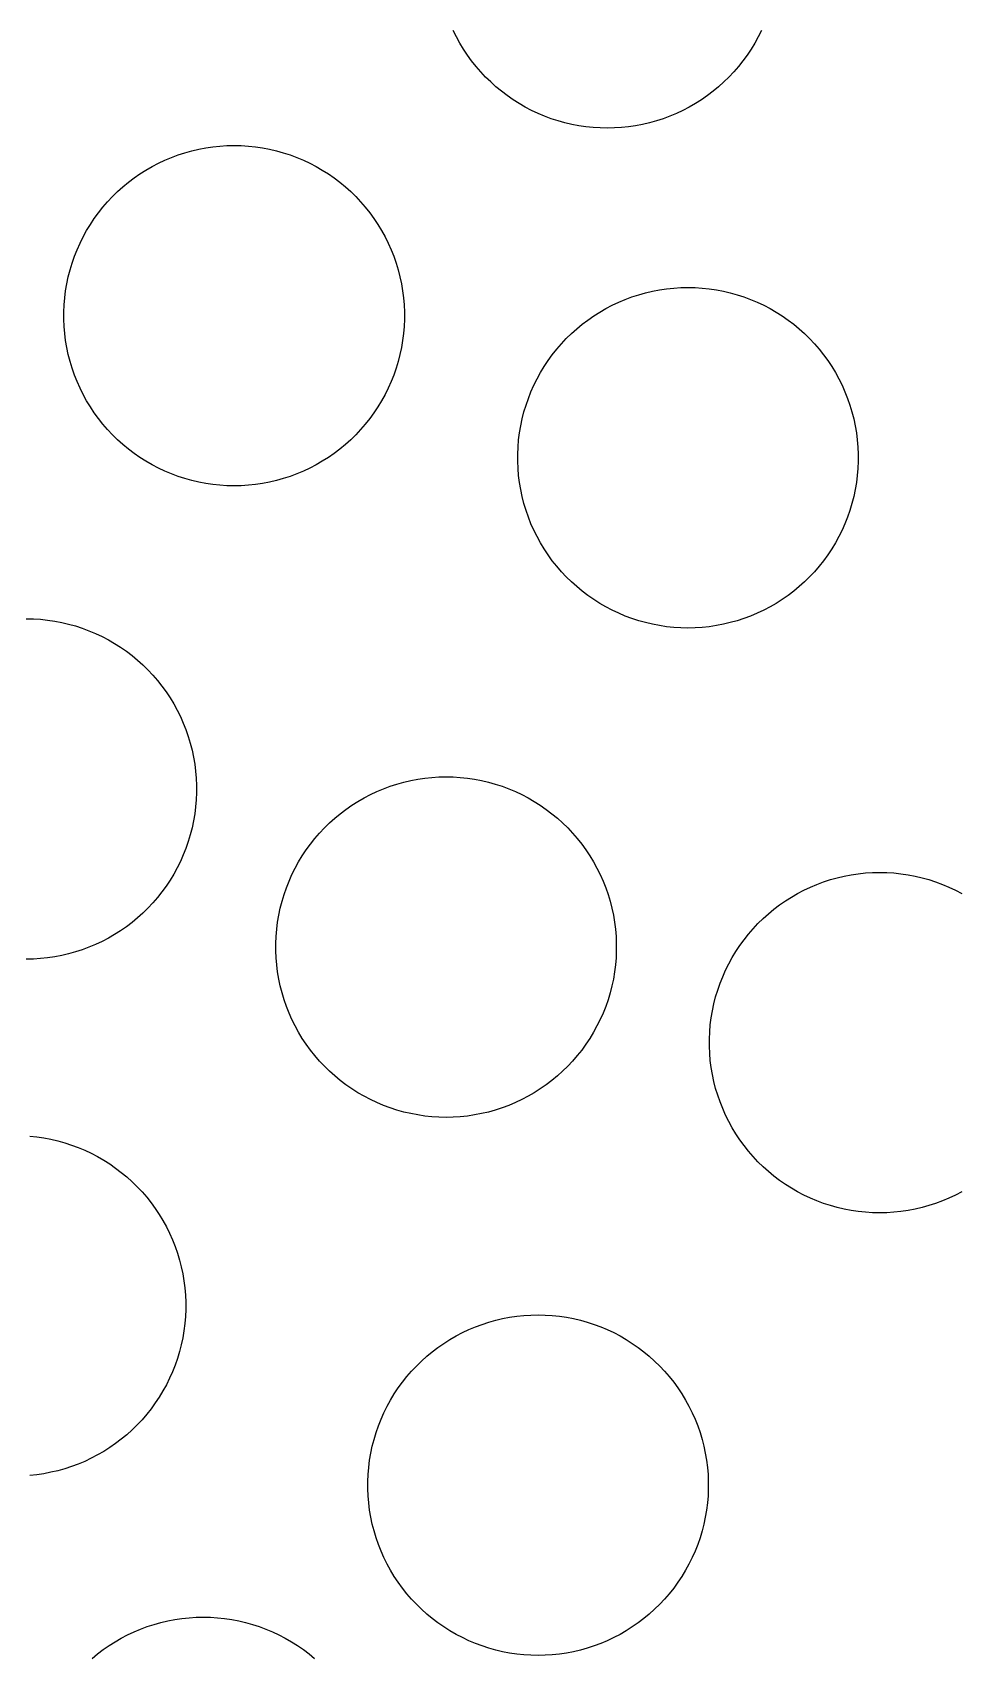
# Model space of a CAD drawing. Header units: metres. Extents: x -102 to 102, y -50 to 50.
# Drawn here: x 39.9 to 48.6, y -5.46 to 9.79 of the extents above; entities that cross this region are included whole.
import ezdxf

# ---------------------------------------------------------------- set-up
doc = ezdxf.new("R2010")
doc.units = ezdxf.units.M

msp = doc.modelspace()

# ---------------------------------------------------------------- linework, layer by layer
for p, q in [((43.8835, 9.7531), (43.8537, 9.81313)), ((46.7492, 9.81313), (46.7194, 9.7531)), ((43.9158, 9.69438), (43.8835, 9.7531)), ((43.9505, 9.63705), (43.9158, 9.69438)), ((43.9876, 9.58124), (43.9505, 9.63705)), ((46.6524, 9.63705), (46.6153, 9.58124)), ((46.6871, 9.69438), (46.6524, 9.63705)), ((46.7194, 9.7531), (46.6871, 9.69438)), ((44.027, 9.52702), (43.9876, 9.58124)), ((44.0686, 9.4745), (44.027, 9.52702)), ((44.1124, 9.42377), (44.0686, 9.4745)), ((46.5343, 9.4745), (46.4905, 9.42377)), ((46.5759, 9.52702), (46.5343, 9.4745)), ((46.6153, 9.58124), (46.5759, 9.52702)), ((44.1583, 9.37491), (44.1124, 9.42377)), ((44.2062, 9.32802), (44.1583, 9.37491)), ((44.256, 9.28319), (44.2062, 9.32802)), ((46.3967, 9.32802), (46.3469, 9.28319)), ((46.4446, 9.37491), (46.3967, 9.32802)), ((46.4905, 9.42377), (46.4446, 9.37491)), ((44.3076, 9.24046), (44.256, 9.28319)), ((44.361, 9.19995), (44.3076, 9.24046)), ((44.416, 9.1617), (44.361, 9.19995)), ((44.4726, 9.12579), (44.416, 9.1617)), ((46.1869, 9.1617), (46.1303, 9.12579)), ((46.2419, 9.19995), (46.1869, 9.1617)), ((46.2953, 9.24046), (46.2419, 9.19995)), ((46.3469, 9.28319), (46.2953, 9.24046)), ((44.5307, 9.09229), (44.4726, 9.12579)), ((44.5901, 9.06123), (44.5307, 9.09229)), ((44.6507, 9.0327), (44.5901, 9.06123)), ((44.7125, 9.00673), (44.6507, 9.0327)), ((44.7753, 8.98337), (44.7125, 9.00673)), ((45.8905, 9.00673), (45.8277, 8.98337)), ((45.9522, 9.0327), (45.8905, 9.00673)), ((46.0129, 9.06123), (45.9522, 9.0327)), ((46.0723, 9.09229), (46.0129, 9.06123)), ((46.1303, 9.12579), (46.0723, 9.09229)), ((44.839, 8.96266), (44.7753, 8.98337)), ((44.9036, 8.94464), (44.839, 8.96266)), ((44.9688, 8.92934), (44.9036, 8.94464)), ((45.0346, 8.91678), (44.9688, 8.92934)), ((45.1009, 8.907), (45.0346, 8.91678)), ((45.1676, 8.89998), (45.1009, 8.907)), ((45.2345, 8.89578), (45.1676, 8.89998)), ((45.3015, 8.89438), (45.2345, 8.89578)), ((45.3685, 8.89578), (45.3015, 8.89438)), ((45.4353, 8.89998), (45.3685, 8.89578)), ((45.502, 8.907), (45.4353, 8.89998)), ((45.5683, 8.91678), (45.502, 8.907)), ((45.6341, 8.92934), (45.5683, 8.91678)), ((45.6994, 8.94464), (45.6341, 8.92934)), ((45.7639, 8.96266), (45.6994, 8.94464)), ((45.8277, 8.98337), (45.7639, 8.96266)), ((41.3974, 8.68185), (41.4627, 8.69716)), ((41.4627, 8.69716), (41.5285, 8.70972)), ((41.5285, 8.70972), (41.5948, 8.7195)), ((41.5948, 8.7195), (41.6615, 8.7265)), ((41.6615, 8.7265), (41.7283, 8.73071)), ((41.7283, 8.73071), (41.7953, 8.73212)), ((41.7953, 8.73212), (41.8623, 8.73071)), ((41.8623, 8.73071), (41.9292, 8.7265)), ((41.9292, 8.7265), (41.9959, 8.7195)), ((41.9959, 8.7195), (42.0622, 8.70972)), ((42.0622, 8.70972), (42.128, 8.69716)), ((42.128, 8.69716), (42.1932, 8.68185)), ((41.0245, 8.53421), (41.0839, 8.56526)), ((41.0839, 8.56526), (41.1446, 8.5938)), ((41.1446, 8.5938), (41.2063, 8.61977)), ((41.2063, 8.61977), (41.2691, 8.64311)), ((41.2691, 8.64311), (41.3329, 8.66383)), ((41.3329, 8.66383), (41.3974, 8.68185)), ((42.1932, 8.68185), (42.2578, 8.66383)), ((42.2578, 8.66383), (42.3215, 8.64311)), ((42.3215, 8.64311), (42.3843, 8.61977)), ((42.3843, 8.61977), (42.4461, 8.5938)), ((42.4461, 8.5938), (42.5068, 8.56526)), ((42.5068, 8.56526), (42.5661, 8.53421)), ((40.8015, 8.38603), (40.8549, 8.42654)), ((40.8549, 8.42654), (40.9099, 8.4648)), ((40.9099, 8.4648), (40.9665, 8.5007)), ((40.9665, 8.5007), (41.0245, 8.53421)), ((42.5661, 8.53421), (42.6242, 8.5007)), ((42.6242, 8.5007), (42.6808, 8.4648)), ((42.6808, 8.4648), (42.7358, 8.42654)), ((42.7358, 8.42654), (42.7892, 8.38603)), ((40.6063, 8.20273), (40.6522, 8.25157)), ((40.6522, 8.25157), (40.7001, 8.29846)), ((40.7001, 8.29846), (40.7499, 8.34331)), ((40.7499, 8.34331), (40.8015, 8.38603)), ((42.7892, 8.38603), (42.8408, 8.34331)), ((42.8408, 8.34331), (42.8906, 8.29846)), ((42.8906, 8.29846), (42.9385, 8.25157)), ((42.9385, 8.25157), (42.9844, 8.20273)), ((40.4815, 8.04526), (40.5209, 8.09947)), ((40.5209, 8.09947), (40.5625, 8.15199)), ((40.5625, 8.15199), (40.6063, 8.20273)), ((42.9844, 8.20273), (43.0282, 8.15199)), ((43.0282, 8.15199), (43.0698, 8.09947)), ((43.0698, 8.09947), (43.1092, 8.04526)), ((40.3774, 7.87338), (40.4097, 7.93211)), ((40.4097, 7.93211), (40.4444, 7.98944)), ((40.4444, 7.98944), (40.4815, 8.04526)), ((43.1092, 8.04526), (43.1463, 7.98944)), ((43.1463, 7.98944), (43.181, 7.93211)), ((43.181, 7.93211), (43.2133, 7.87338)), ((40.3204, 7.75214), (40.3476, 7.81337)), ((40.3476, 7.81337), (40.3774, 7.87338)), ((43.2133, 7.87338), (43.2431, 7.81337)), ((43.2431, 7.81337), (43.2703, 7.75214)), ((40.2543, 7.56239), (40.2737, 7.62654)), ((40.2737, 7.62654), (40.2957, 7.68983)), ((40.2957, 7.68983), (40.3204, 7.75214)), ((43.2703, 7.75214), (43.295, 7.68983)), ((43.295, 7.68983), (43.317, 7.62654)), ((43.317, 7.62654), (43.3364, 7.56239)), ((40.2237, 7.43193), (40.2376, 7.49748)), ((40.2376, 7.49748), (40.2543, 7.56239)), ((43.3364, 7.56239), (43.3531, 7.49748)), ((43.3531, 7.49748), (43.367, 7.43193)), ((40.2041, 7.29936), (40.2125, 7.36584)), ((40.2125, 7.36584), (40.2237, 7.43193)), ((43.367, 7.43193), (43.3782, 7.36584)), ((43.3782, 7.36584), (43.3866, 7.29936)), ((45.5336, 7.30785), (45.5973, 7.32855)), ((45.5973, 7.32855), (45.6618, 7.34657)), ((45.6618, 7.34657), (45.7271, 7.36188)), ((45.7271, 7.36188), (45.7929, 7.37444)), ((45.7929, 7.37444), (45.8592, 7.38422)), ((45.8592, 7.38422), (45.9259, 7.39124)), ((45.9259, 7.39124), (45.9928, 7.39543)), ((45.9928, 7.39543), (46.0598, 7.39684)), ((46.0598, 7.39684), (46.1268, 7.39543)), ((46.1268, 7.39543), (46.1936, 7.39124)), ((46.1936, 7.39124), (46.2603, 7.38422)), ((46.2603, 7.38422), (46.3266, 7.37444)), ((46.3266, 7.37444), (46.3924, 7.36188)), ((46.3924, 7.36188), (46.4577, 7.34657)), ((46.4577, 7.34657), (46.5222, 7.32855)), ((46.5222, 7.32855), (46.5859, 7.30785)), ((40.1957, 7.16562), (40.1985, 7.23257)), ((40.1985, 7.23257), (40.2041, 7.29936)), ((43.3866, 7.29936), (43.3922, 7.23257)), ((43.3922, 7.23257), (43.395, 7.16562)), ((45.2309, 7.16542), (45.289, 7.19893)), ((45.289, 7.19893), (45.3483, 7.22998)), ((45.3483, 7.22998), (45.409, 7.25851)), ((45.409, 7.25851), (45.4708, 7.28448)), ((45.4708, 7.28448), (45.5336, 7.30785)), ((46.5859, 7.30785), (46.6488, 7.28448)), ((46.6488, 7.28448), (46.7105, 7.25851)), ((46.7105, 7.25851), (46.7712, 7.22998)), ((46.7712, 7.22998), (46.8306, 7.19893)), ((46.8306, 7.19893), (46.8886, 7.16542)), ((40.1957, 7.0986), (40.1957, 7.16562)), ((40.1985, 7.03165), (40.1957, 7.0986)), ((40.2041, 6.96487), (40.1985, 7.03165)), ((43.3922, 7.03165), (43.3866, 6.96487)), ((43.395, 7.0986), (43.3922, 7.03165)), ((43.395, 7.16562), (43.395, 7.0986)), ((45.0143, 7.00803), (45.0659, 7.05075)), ((45.0659, 7.05075), (45.1193, 7.09126)), ((45.1193, 7.09126), (45.1743, 7.12952)), ((45.1743, 7.12952), (45.2309, 7.16542)), ((46.8886, 7.16542), (46.9452, 7.12952)), ((46.9452, 7.12952), (47.0002, 7.09126)), ((47.0002, 7.09126), (47.0536, 7.05075)), ((47.0536, 7.05075), (47.1052, 7.00803)), ((40.2125, 6.89838), (40.2041, 6.96487)), ((40.2237, 6.83231), (40.2125, 6.89838)), ((43.3782, 6.89838), (43.367, 6.83231)), ((43.3866, 6.96487), (43.3782, 6.89838)), ((44.8269, 6.81671), (44.8707, 6.86745)), ((44.8707, 6.86745), (44.9166, 6.91631)), ((44.9166, 6.91631), (44.9645, 6.9632)), ((44.9645, 6.9632), (45.0143, 7.00803)), ((47.1052, 7.00803), (47.155, 6.9632)), ((47.155, 6.9632), (47.2029, 6.91631)), ((47.2029, 6.91631), (47.2488, 6.86745)), ((47.2488, 6.86745), (47.2926, 6.81671)), ((40.2376, 6.76675), (40.2237, 6.83231)), ((40.2543, 6.70184), (40.2376, 6.76675)), ((43.3531, 6.76675), (43.3364, 6.70184)), ((43.367, 6.83231), (43.3531, 6.76675)), ((44.7459, 6.70998), (44.7853, 6.76419)), ((44.7853, 6.76419), (44.8269, 6.81671)), ((47.2926, 6.81671), (47.3342, 6.76419)), ((47.3342, 6.76419), (47.3736, 6.70998)), ((40.2737, 6.6377), (40.2543, 6.70184)), ((40.2957, 6.5744), (40.2737, 6.6377)), ((40.3204, 6.51208), (40.2957, 6.5744)), ((43.295, 6.5744), (43.2703, 6.51208)), ((43.317, 6.6377), (43.295, 6.5744)), ((43.3364, 6.70184), (43.317, 6.6377)), ((44.6418, 6.53812), (44.6741, 6.59683)), ((44.6741, 6.59683), (44.7088, 6.65416)), ((44.7088, 6.65416), (44.7459, 6.70998)), ((47.3736, 6.70998), (47.4107, 6.65416)), ((47.4107, 6.65416), (47.4454, 6.59683)), ((47.4454, 6.59683), (47.4777, 6.53812)), ((40.3476, 6.45087), (40.3204, 6.51208)), ((40.3774, 6.39084), (40.3476, 6.45087)), ((43.2431, 6.45087), (43.2133, 6.39084)), ((43.2703, 6.51208), (43.2431, 6.45087)), ((44.5601, 6.35455), (44.5848, 6.41687)), ((44.5848, 6.41687), (44.612, 6.47809)), ((44.612, 6.47809), (44.6418, 6.53812)), ((47.4777, 6.53812), (47.5075, 6.47809)), ((47.5075, 6.47809), (47.5347, 6.41687)), ((47.5347, 6.41687), (47.5594, 6.35455)), ((40.4097, 6.33212), (40.3774, 6.39084)), ((40.4444, 6.2748), (40.4097, 6.33212)), ((40.4815, 6.21898), (40.4444, 6.2748)), ((43.1463, 6.2748), (43.1092, 6.21898)), ((43.181, 6.33212), (43.1463, 6.2748)), ((43.2133, 6.39084), (43.181, 6.33212)), ((44.5187, 6.22711), (44.5381, 6.29126)), ((44.5381, 6.29126), (44.5601, 6.35455)), ((47.5594, 6.35455), (47.5815, 6.29126)), ((47.5815, 6.29126), (47.6008, 6.22711)), ((40.5209, 6.16476), (40.4815, 6.21898)), ((40.5625, 6.11224), (40.5209, 6.16476)), ((40.6063, 6.06151), (40.5625, 6.11224)), ((43.0282, 6.11224), (42.9844, 6.06151)), ((43.0698, 6.16476), (43.0282, 6.11224)), ((43.1092, 6.21898), (43.0698, 6.16476)), ((44.4881, 6.09665), (44.502, 6.1622)), ((44.502, 6.1622), (44.5187, 6.22711)), ((47.6008, 6.22711), (47.6175, 6.1622)), ((47.6175, 6.1622), (47.6314, 6.09665)), ((40.6522, 6.01265), (40.6063, 6.06151)), ((40.7001, 5.96576), (40.6522, 6.01265)), ((40.7499, 5.92093), (40.7001, 5.96576)), ((42.8906, 5.96576), (42.8408, 5.92093)), ((42.9385, 6.01265), (42.8906, 5.96576)), ((42.9844, 6.06151), (42.9385, 6.01265)), ((44.4629, 5.89731), (44.4685, 5.96408)), ((44.4685, 5.96408), (44.4769, 6.03058)), ((44.4769, 6.03058), (44.4881, 6.09665)), ((47.6314, 6.09665), (47.6426, 6.03058)), ((47.6426, 6.03058), (47.651, 5.96408)), ((47.651, 5.96408), (47.6566, 5.89731)), ((40.8015, 5.8782), (40.7499, 5.92093)), ((40.8549, 5.83769), (40.8015, 5.8782)), ((40.9099, 5.79944), (40.8549, 5.83769)), ((40.9665, 5.76353), (40.9099, 5.79944)), ((42.6808, 5.79944), (42.6242, 5.76353)), ((42.7358, 5.83769), (42.6808, 5.79944)), ((42.7892, 5.8782), (42.7358, 5.83769)), ((42.8408, 5.92093), (42.7892, 5.8782)), ((44.4601, 5.83035), (44.4629, 5.89731)), ((44.4601, 5.76334), (44.4601, 5.83035)), ((47.6566, 5.89731), (47.6594, 5.83035)), ((47.6594, 5.83035), (47.6594, 5.76334)), ((41.0245, 5.73003), (40.9665, 5.76353)), ((41.0839, 5.69897), (41.0245, 5.73003)), ((41.1446, 5.67044), (41.0839, 5.69897)), ((41.2063, 5.64447), (41.1446, 5.67044)), ((41.2691, 5.62111), (41.2063, 5.64447)), ((42.3843, 5.64447), (42.3215, 5.62111)), ((42.4461, 5.67044), (42.3843, 5.64447)), ((42.5068, 5.69897), (42.4461, 5.67044)), ((42.5661, 5.73003), (42.5068, 5.69897)), ((42.6242, 5.76353), (42.5661, 5.73003)), ((44.4629, 5.69638), (44.4601, 5.76334)), ((44.4685, 5.62959), (44.4629, 5.69638)), ((47.6566, 5.69638), (47.651, 5.62959)), ((47.6594, 5.76334), (47.6566, 5.69638)), ((41.3329, 5.6004), (41.2691, 5.62111)), ((41.3974, 5.58238), (41.3329, 5.6004)), ((41.4627, 5.56708), (41.3974, 5.58238)), ((41.5285, 5.55452), (41.4627, 5.56708)), ((41.5948, 5.54474), (41.5285, 5.55452)), ((41.6615, 5.53773), (41.5948, 5.54474)), ((41.7283, 5.53352), (41.6615, 5.53773)), ((41.7953, 5.53212), (41.7283, 5.53352)), ((41.8623, 5.53352), (41.7953, 5.53212)), ((41.9292, 5.53773), (41.8623, 5.53352)), ((41.9959, 5.54474), (41.9292, 5.53773)), ((42.0622, 5.55452), (41.9959, 5.54474)), ((42.128, 5.56708), (42.0622, 5.55452)), ((42.1932, 5.58238), (42.128, 5.56708)), ((42.2578, 5.6004), (42.1932, 5.58238)), ((42.3215, 5.62111), (42.2578, 5.6004)), ((44.4769, 5.56311), (44.4685, 5.62959)), ((44.4881, 5.49702), (44.4769, 5.56311)), ((44.502, 5.43147), (44.4881, 5.49702)), ((47.6314, 5.49702), (47.6175, 5.43147)), ((47.6426, 5.56311), (47.6314, 5.49702)), ((47.651, 5.62959), (47.6426, 5.56311)), ((44.5187, 5.36656), (44.502, 5.43147)), ((44.5381, 5.30241), (44.5187, 5.36656)), ((47.6008, 5.36656), (47.5815, 5.30241)), ((47.6175, 5.43147), (47.6008, 5.36656)), ((44.5601, 5.23912), (44.5381, 5.30241)), ((44.5848, 5.17682), (44.5601, 5.23912)), ((47.5594, 5.23912), (47.5347, 5.17682)), ((47.5815, 5.30241), (47.5594, 5.23912)), ((44.612, 5.11559), (44.5848, 5.17682)), ((44.6418, 5.05557), (44.612, 5.11559)), ((44.6741, 4.99684), (44.6418, 5.05557)), ((47.4777, 5.05557), (47.4454, 4.99684)), ((47.5075, 5.11559), (47.4777, 5.05557)), ((47.5347, 5.17682), (47.5075, 5.11559)), ((44.7088, 4.93951), (44.6741, 4.99684)), ((44.7459, 4.8837), (44.7088, 4.93951)), ((44.7853, 4.82948), (44.7459, 4.8837)), ((47.3736, 4.8837), (47.3342, 4.82948)), ((47.4107, 4.93951), (47.3736, 4.8837)), ((47.4454, 4.99684), (47.4107, 4.93951)), ((44.8269, 4.77696), (44.7853, 4.82948)), ((44.8707, 4.72623), (44.8269, 4.77696)), ((47.2926, 4.77696), (47.2488, 4.72623)), ((47.3342, 4.82948), (47.2926, 4.77696)), ((44.9166, 4.67738), (44.8707, 4.72623)), ((44.9645, 4.63049), (44.9166, 4.67738)), ((45.0143, 4.58565), (44.9645, 4.63049)), ((45.0659, 4.54292), (45.0143, 4.58565)), ((47.1052, 4.58565), (47.0536, 4.54292)), ((47.155, 4.63049), (47.1052, 4.58565)), ((47.2029, 4.67738), (47.155, 4.63049)), ((47.2488, 4.72623), (47.2029, 4.67738)), ((45.1193, 4.50241), (45.0659, 4.54292)), ((45.1743, 4.46417), (45.1193, 4.50241)), ((45.2309, 4.42825), (45.1743, 4.46417)), ((45.289, 4.39474), (45.2309, 4.42825)), ((46.8886, 4.42825), (46.8306, 4.39474)), ((46.9452, 4.46417), (46.8886, 4.42825)), ((47.0002, 4.50241), (46.9452, 4.46417)), ((47.0536, 4.54292), (47.0002, 4.50241)), ((39.8428, 4.28406), (39.9098, 4.28265)), ((39.9098, 4.28265), (39.9767, 4.27844)), ((39.9767, 4.27844), (40.0433, 4.27144)), ((40.0433, 4.27144), (40.1096, 4.26166)), ((45.3483, 4.36369), (45.289, 4.39474)), ((45.409, 4.33516), (45.3483, 4.36369)), ((45.4708, 4.3092), (45.409, 4.33516)), ((45.5336, 4.28584), (45.4708, 4.3092)), ((45.5973, 4.26512), (45.5336, 4.28584)), ((46.5859, 4.28584), (46.5222, 4.26512)), ((46.6488, 4.3092), (46.5859, 4.28584)), ((46.7105, 4.33516), (46.6488, 4.3092)), ((46.7712, 4.36369), (46.7105, 4.33516)), ((46.8306, 4.39474), (46.7712, 4.36369)), ((40.1096, 4.26166), (40.1754, 4.2491)), ((40.1754, 4.2491), (40.2407, 4.2338)), ((40.2407, 4.2338), (40.3052, 4.21577)), ((40.3052, 4.21577), (40.369, 4.19505)), ((40.369, 4.19505), (40.4318, 4.17171)), ((40.4318, 4.17171), (40.4936, 4.14574)), ((40.4936, 4.14574), (40.5542, 4.1172)), ((45.6618, 4.2471), (45.5973, 4.26512)), ((45.7271, 4.2318), (45.6618, 4.2471)), ((45.7929, 4.21924), (45.7271, 4.2318)), ((45.8592, 4.20946), (45.7929, 4.21924)), ((45.9259, 4.20245), (45.8592, 4.20946)), ((45.9928, 4.19824), (45.9259, 4.20245)), ((46.0598, 4.19684), (45.9928, 4.19824)), ((46.1268, 4.19824), (46.0598, 4.19684)), ((46.1936, 4.20245), (46.1268, 4.19824)), ((46.2603, 4.20946), (46.1936, 4.20245)), ((46.3266, 4.21924), (46.2603, 4.20946)), ((46.3924, 4.2318), (46.3266, 4.21924)), ((46.4577, 4.2471), (46.3924, 4.2318)), ((46.5222, 4.26512), (46.4577, 4.2471)), ((40.5542, 4.1172), (40.6136, 4.08615)), ((40.6136, 4.08615), (40.6716, 4.05264)), ((40.6716, 4.05264), (40.7282, 4.01674)), ((40.7282, 4.01674), (40.7832, 3.97849)), ((40.7832, 3.97849), (40.8366, 3.93797)), ((40.8366, 3.93797), (40.8882, 3.89525)), ((40.8882, 3.89525), (40.938, 3.8504)), ((40.938, 3.8504), (40.9859, 3.80351)), ((40.9859, 3.80351), (41.0318, 3.75467)), ((41.0318, 3.75467), (41.0756, 3.70393)), ((41.0756, 3.70393), (41.1172, 3.65141)), ((41.1172, 3.65141), (41.1566, 3.5972)), ((41.1566, 3.5972), (41.1937, 3.54138)), ((41.1937, 3.54138), (41.2284, 3.48405)), ((41.2284, 3.48405), (41.2607, 3.42532)), ((41.2607, 3.42532), (41.2905, 3.36531)), ((41.2905, 3.36531), (41.3177, 3.30408)), ((41.3177, 3.30408), (41.3424, 3.24178)), ((41.3424, 3.24178), (41.3645, 3.17848)), ((41.3645, 3.17848), (41.3838, 3.11433)), ((41.3838, 3.11433), (41.4005, 3.04942)), ((41.4005, 3.04942), (41.4144, 2.98387)), ((41.4144, 2.98387), (41.4256, 2.91779)), ((41.4256, 2.91779), (41.434, 2.8513)), ((41.434, 2.8513), (41.4396, 2.78452)), ((41.4396, 2.78452), (41.4424, 2.71756)), ((43.3245, 2.72986), (43.389, 2.74788)), ((43.389, 2.74788), (43.4543, 2.76318)), ((43.4543, 2.76318), (43.5201, 2.77574)), ((43.5201, 2.77574), (43.5864, 2.78554)), ((43.5864, 2.78554), (43.6531, 2.79254)), ((43.6531, 2.79254), (43.7199, 2.79675)), ((43.7199, 2.79675), (43.7869, 2.79814)), ((43.7869, 2.79814), (43.8539, 2.79675)), ((43.8539, 2.79675), (43.9208, 2.79254)), ((43.9208, 2.79254), (43.9875, 2.78554)), ((43.9875, 2.78554), (44.0538, 2.77574)), ((44.0538, 2.77574), (44.1196, 2.76318)), ((44.1196, 2.76318), (44.1848, 2.74788)), ((44.1848, 2.74788), (44.2494, 2.72986)), ((41.4424, 2.65054), (41.4396, 2.58359)), ((41.4424, 2.71756), (41.4424, 2.65054)), ((42.9581, 2.56673), (43.0161, 2.60023)), ((43.0161, 2.60023), (43.0755, 2.63129)), ((43.0755, 2.63129), (43.1362, 2.65982)), ((43.1362, 2.65982), (43.1979, 2.68579)), ((43.1979, 2.68579), (43.2608, 2.70915)), ((43.2608, 2.70915), (43.3245, 2.72986)), ((44.2494, 2.72986), (44.3131, 2.70915)), ((44.3131, 2.70915), (44.3759, 2.68579)), ((44.3759, 2.68579), (44.4377, 2.65982)), ((44.4377, 2.65982), (44.4984, 2.63129)), ((44.4984, 2.63129), (44.5578, 2.60023)), ((44.5578, 2.60023), (44.6158, 2.56673)), ((41.4256, 2.45032), (41.4144, 2.38425)), ((41.434, 2.51682), (41.4256, 2.45032)), ((41.4396, 2.58359), (41.434, 2.51682)), ((42.7415, 2.40935), (42.7931, 2.45206)), ((42.7931, 2.45206), (42.8465, 2.49257)), ((42.8465, 2.49257), (42.9015, 2.53082)), ((42.9015, 2.53082), (42.9581, 2.56673)), ((44.6158, 2.56673), (44.6724, 2.53082)), ((44.6724, 2.53082), (44.7274, 2.49257)), ((44.7274, 2.49257), (44.7808, 2.45206)), ((44.7808, 2.45206), (44.8324, 2.40935)), ((41.4005, 2.3187), (41.3838, 2.25378)), ((41.4144, 2.38425), (41.4005, 2.3187)), ((42.5979, 2.26875), (42.6438, 2.31761)), ((42.6438, 2.31761), (42.6917, 2.3645)), ((42.6917, 2.3645), (42.7415, 2.40935)), ((44.8324, 2.40935), (44.8822, 2.3645)), ((44.8822, 2.3645), (44.9301, 2.31761)), ((44.9301, 2.31761), (44.976, 2.26875)), ((41.3645, 2.18964), (41.3424, 2.12634)), ((41.3838, 2.25378), (41.3645, 2.18964)), ((42.4731, 2.1113), (42.5125, 2.16551)), ((42.5125, 2.16551), (42.5541, 2.21803)), ((42.5541, 2.21803), (42.5979, 2.26875)), ((44.976, 2.26875), (45.0198, 2.21803)), ((45.0198, 2.21803), (45.0614, 2.16551)), ((45.0614, 2.16551), (45.1008, 2.1113)), ((41.2905, 2.00281), (41.2607, 1.94278)), ((41.3177, 2.06403), (41.2905, 2.00281)), ((41.3424, 2.12634), (41.3177, 2.06403)), ((42.369, 1.93942), (42.4013, 1.99815)), ((42.4013, 1.99815), (42.436, 2.05547)), ((42.436, 2.05547), (42.4731, 2.1113)), ((45.1008, 2.1113), (45.1379, 2.05547)), ((45.1379, 2.05547), (45.1726, 1.99815)), ((45.1726, 1.99815), (45.2049, 1.93942)), ((41.2284, 1.88406), (41.1937, 1.82674)), ((41.2607, 1.94278), (41.2284, 1.88406)), ((42.312, 1.81818), (42.3392, 1.87939)), ((42.3392, 1.87939), (42.369, 1.93942)), ((45.2049, 1.93942), (45.2347, 1.87939)), ((45.2347, 1.87939), (45.2619, 1.81818)), ((47.3347, 1.81133), (47.3984, 1.83203)), ((47.3984, 1.83203), (47.463, 1.85005)), ((47.463, 1.85005), (47.5282, 1.86536)), ((47.5282, 1.86536), (47.5941, 1.87791)), ((47.5941, 1.87791), (47.6604, 1.8877)), ((47.6604, 1.8877), (47.727, 1.89471)), ((47.727, 1.89471), (47.7939, 1.89891)), ((47.7939, 1.89891), (47.8609, 1.90031)), ((47.8609, 1.90031), (47.9279, 1.89891)), ((47.9279, 1.89891), (47.9948, 1.89471)), ((47.9948, 1.89471), (48.0614, 1.8877)), ((48.0614, 1.8877), (48.1277, 1.87791)), ((48.1277, 1.87791), (48.1935, 1.86536)), ((48.1935, 1.86536), (48.2588, 1.85005)), ((48.2588, 1.85005), (48.3233, 1.83203)), ((48.3233, 1.83203), (48.3871, 1.81133)), ((41.1172, 1.71671), (41.0756, 1.66418)), ((41.1566, 1.77092), (41.1172, 1.71671)), ((41.1937, 1.82674), (41.1566, 1.77092)), ((42.2459, 1.62842), (42.2653, 1.69258)), ((42.2653, 1.69258), (42.2873, 1.75586)), ((42.2873, 1.75586), (42.312, 1.81818)), ((45.2619, 1.81818), (45.2866, 1.75586)), ((45.2866, 1.75586), (45.3086, 1.69258)), ((45.3086, 1.69258), (45.328, 1.62842)), ((47.032, 1.6689), (47.0901, 1.70241)), ((47.0901, 1.70241), (47.1495, 1.73346)), ((47.1495, 1.73346), (47.2101, 1.76199)), ((47.2101, 1.76199), (47.2719, 1.78796)), ((47.2719, 1.78796), (47.3347, 1.81133)), ((48.3871, 1.81133), (48.4499, 1.78796)), ((48.4499, 1.78796), (48.5117, 1.76199)), ((48.5117, 1.76199), (48.5723, 1.73346)), ((48.5723, 1.73346), (48.6317, 1.70241)), ((40.9859, 1.56459), (40.938, 1.5177)), ((41.0318, 1.61345), (40.9859, 1.56459)), ((41.0756, 1.66418), (41.0318, 1.61345)), ((42.2153, 1.49796), (42.2292, 1.56351)), ((42.2292, 1.56351), (42.2459, 1.62842)), ((45.328, 1.62842), (45.3447, 1.56351)), ((45.3447, 1.56351), (45.3586, 1.49796)), ((46.8154, 1.51151), (46.8671, 1.55423)), ((46.8671, 1.55423), (46.9204, 1.59474)), ((46.9204, 1.59474), (46.9755, 1.633)), ((46.9755, 1.633), (47.032, 1.6689)), ((40.7832, 1.38963), (40.7282, 1.35138)), ((40.8366, 1.43015), (40.7832, 1.38963)), ((40.8882, 1.47287), (40.8366, 1.43015)), ((40.938, 1.5177), (40.8882, 1.47287)), ((42.1957, 1.36539), (42.2041, 1.43188)), ((42.2041, 1.43188), (42.2153, 1.49796)), ((45.3586, 1.49796), (45.3698, 1.43188)), ((45.3698, 1.43188), (45.3782, 1.36539)), ((46.6719, 1.37093), (46.7177, 1.41978)), ((46.7177, 1.41978), (46.7656, 1.46667)), ((46.7656, 1.46667), (46.8154, 1.51151)), ((40.4936, 1.22238), (40.4318, 1.19641)), ((40.5542, 1.25092), (40.4936, 1.22238)), ((40.6136, 1.28197), (40.5542, 1.25092)), ((40.6716, 1.31548), (40.6136, 1.28197)), ((40.7282, 1.35138), (40.6716, 1.31548)), ((42.1873, 1.23166), (42.1901, 1.29861)), ((42.1873, 1.16464), (42.1873, 1.23166)), ((42.1901, 1.29861), (42.1957, 1.36539)), ((45.3782, 1.36539), (45.3838, 1.29861)), ((45.3838, 1.29861), (45.3866, 1.23166)), ((45.3866, 1.23166), (45.3866, 1.16464)), ((46.547, 1.21346), (46.5864, 1.26768)), ((46.5864, 1.26768), (46.6281, 1.32019)), ((46.6281, 1.32019), (46.6719, 1.37093)), ((39.9098, 1.08546), (39.8428, 1.08406)), ((39.9767, 1.08968), (39.9098, 1.08546)), ((40.0433, 1.09668), (39.9767, 1.08968)), ((40.1096, 1.10646), (40.0433, 1.09668)), ((40.1754, 1.11902), (40.1096, 1.10646)), ((40.2407, 1.13432), (40.1754, 1.11902)), ((40.3052, 1.15234), (40.2407, 1.13432)), ((40.369, 1.17305), (40.3052, 1.15234)), ((40.4318, 1.19641), (40.369, 1.17305)), ((42.1901, 1.09769), (42.1873, 1.16464)), ((42.1957, 1.0309), (42.1901, 1.09769)), ((45.3838, 1.09769), (45.3782, 1.0309)), ((45.3866, 1.16464), (45.3838, 1.09769)), ((46.443, 1.0416), (46.4753, 1.10033)), ((46.4753, 1.10033), (46.51, 1.15764)), ((46.51, 1.15764), (46.547, 1.21346)), ((42.2041, 0.96442), (42.1957, 1.0309)), ((42.2153, 0.89835), (42.2041, 0.96442)), ((45.3698, 0.96442), (45.3586, 0.89835)), ((45.3782, 1.0309), (45.3698, 0.96442)), ((46.3612, 0.85803), (46.3859, 0.92035)), ((46.3859, 0.92035), (46.4132, 0.98157)), ((46.4132, 0.98157), (46.443, 1.0416)), ((42.2292, 0.83279), (42.2153, 0.89835)), ((42.2459, 0.76788), (42.2292, 0.83279)), ((42.2653, 0.70372), (42.2459, 0.76788)), ((45.328, 0.76788), (45.3086, 0.70372)), ((45.3447, 0.83279), (45.328, 0.76788)), ((45.3586, 0.89835), (45.3447, 0.83279)), ((46.3198, 0.73059), (46.3392, 0.79474)), ((46.3392, 0.79474), (46.3612, 0.85803)), ((42.2873, 0.64043), (42.2653, 0.70372)), ((42.312, 0.57812), (42.2873, 0.64043)), ((45.2866, 0.64043), (45.2619, 0.57812)), ((45.3086, 0.70372), (45.2866, 0.64043)), ((46.2892, 0.60013), (46.3032, 0.66568)), ((46.3032, 0.66568), (46.3198, 0.73059)), ((42.3392, 0.51691), (42.312, 0.57812)), ((42.369, 0.45688), (42.3392, 0.51691)), ((45.2347, 0.51691), (45.2049, 0.45688)), ((45.2619, 0.57812), (45.2347, 0.51691)), ((46.2641, 0.40079), (46.2697, 0.46756)), ((46.2697, 0.46756), (46.278, 0.53406)), ((46.278, 0.53406), (46.2892, 0.60013)), ((42.4013, 0.39815), (42.369, 0.45688)), ((42.436, 0.34082), (42.4013, 0.39815)), ((42.4731, 0.285), (42.436, 0.34082)), ((45.1379, 0.34082), (45.1008, 0.285)), ((45.1726, 0.39815), (45.1379, 0.34082)), ((45.2049, 0.45688), (45.1726, 0.39815)), ((46.2612, 0.33383), (46.2641, 0.40079)), ((46.2612, 0.26682), (46.2612, 0.33383)), ((42.5125, 0.23079), (42.4731, 0.285)), ((42.5541, 0.17827), (42.5125, 0.23079)), ((42.5979, 0.12753), (42.5541, 0.17827)), ((45.0198, 0.17827), (44.976, 0.12753)), ((45.0614, 0.23079), (45.0198, 0.17827)), ((45.1008, 0.285), (45.0614, 0.23079)), ((46.2641, 0.19986), (46.2612, 0.26682)), ((46.2697, 0.13307), (46.2641, 0.19986)), ((42.6438, 0.07869), (42.5979, 0.12753)), ((42.6917, 0.0318), (42.6438, 0.07869)), ((42.7415, -0.01303), (42.6917, 0.0318)), ((44.8822, 0.0318), (44.8324, -0.01303)), ((44.9301, 0.07869), (44.8822, 0.0318)), ((44.976, 0.12753), (44.9301, 0.07869)), ((46.278, 0.06659), (46.2697, 0.13307)), ((46.2892, 0.0005), (46.278, 0.06659)), ((46.3032, -0.06503), (46.2892, 0.0005)), ((42.7931, -0.05574), (42.7415, -0.01303)), ((42.8465, -0.09627), (42.7931, -0.05574)), ((42.9015, -0.13451), (42.8465, -0.09627)), ((42.9581, -0.17042), (42.9015, -0.13451)), ((44.6724, -0.13451), (44.6158, -0.17042)), ((44.7274, -0.09627), (44.6724, -0.13451)), ((44.7808, -0.05574), (44.7274, -0.09627)), ((44.8324, -0.01303), (44.7808, -0.05574)), ((46.3198, -0.12994), (46.3032, -0.06503)), ((46.3392, -0.19409), (46.3198, -0.12994)), ((43.0161, -0.20393), (42.9581, -0.17042)), ((43.0755, -0.23497), (43.0161, -0.20393)), ((43.1362, -0.2635), (43.0755, -0.23497)), ((43.1979, -0.28947), (43.1362, -0.2635)), ((43.2608, -0.31284), (43.1979, -0.28947)), ((44.3759, -0.28947), (44.3131, -0.31284)), ((44.4377, -0.2635), (44.3759, -0.28947)), ((44.4984, -0.23497), (44.4377, -0.2635)), ((44.5578, -0.20393), (44.4984, -0.23497)), ((44.6158, -0.17042), (44.5578, -0.20393)), ((46.3612, -0.25738), (46.3392, -0.19409)), ((46.3859, -0.31969), (46.3612, -0.25738)), ((43.3245, -0.33354), (43.2608, -0.31284)), ((43.389, -0.35156), (43.3245, -0.33354)), ((43.4543, -0.36687), (43.389, -0.35156)), ((43.5201, -0.37943), (43.4543, -0.36687)), ((43.5864, -0.38922), (43.5201, -0.37943)), ((43.6531, -0.39622), (43.5864, -0.38922)), ((43.7199, -0.40044), (43.6531, -0.39622)), ((43.7869, -0.40184), (43.7199, -0.40044)), ((43.8539, -0.40044), (43.7869, -0.40184)), ((43.9208, -0.39622), (43.8539, -0.40044)), ((43.9875, -0.38922), (43.9208, -0.39622)), ((44.0538, -0.37943), (43.9875, -0.38922)), ((44.1196, -0.36687), (44.0538, -0.37943)), ((44.1848, -0.35156), (44.1196, -0.36687)), ((44.2494, -0.33354), (44.1848, -0.35156)), ((44.3131, -0.31284), (44.2494, -0.33354)), ((46.4132, -0.3809), (46.3859, -0.31969)), ((46.443, -0.44093), (46.4132, -0.3809)), ((46.4753, -0.49966), (46.443, -0.44093)), ((39.8749, -0.57822), (39.9416, -0.58522)), ((39.9416, -0.58522), (40.0079, -0.59502)), ((40.0079, -0.59502), (40.0737, -0.60757)), ((40.0737, -0.60757), (40.1389, -0.62288)), ((46.51, -0.55699), (46.4753, -0.49966)), ((46.547, -0.61281), (46.51, -0.55699)), ((40.1389, -0.62288), (40.2035, -0.6409)), ((40.2035, -0.6409), (40.2672, -0.66161)), ((40.2672, -0.66161), (40.33, -0.68497)), ((40.33, -0.68497), (40.3918, -0.71094)), ((40.3918, -0.71094), (40.4525, -0.73947)), ((40.4525, -0.73947), (40.5118, -0.77052)), ((46.5864, -0.66702), (46.547, -0.61281)), ((46.6281, -0.71954), (46.5864, -0.66702)), ((46.6719, -0.77028), (46.6281, -0.71954)), ((40.5118, -0.77052), (40.5699, -0.80403)), ((40.5699, -0.80403), (40.6265, -0.83993)), ((40.6265, -0.83993), (40.6815, -0.87819)), ((40.6815, -0.87819), (40.7349, -0.9187)), ((46.7177, -0.81912), (46.6719, -0.77028)), ((46.7656, -0.86601), (46.7177, -0.81912)), ((46.8154, -0.91086), (46.7656, -0.86601)), ((46.8671, -0.95358), (46.8154, -0.91086)), ((40.7349, -0.9187), (40.7865, -0.96143)), ((40.7865, -0.96143), (40.8363, -1.00626)), ((40.8363, -1.00626), (40.8842, -1.05315)), ((40.8842, -1.05315), (40.9301, -1.10201)), ((46.9204, -0.99409), (46.8671, -0.95358)), ((46.9755, -1.03233), (46.9204, -0.99409)), ((47.032, -1.06825), (46.9755, -1.03233)), ((40.9301, -1.10201), (40.9739, -1.15273)), ((40.9739, -1.15273), (41.0155, -1.20525)), ((41.0155, -1.20525), (41.0549, -1.25948)), ((47.0901, -1.10176), (47.032, -1.06825)), ((47.1495, -1.1328), (47.0901, -1.10176)), ((47.2101, -1.16133), (47.1495, -1.1328)), ((47.2719, -1.1873), (47.2101, -1.16133)), ((47.3347, -1.21066), (47.2719, -1.1873)), ((47.3984, -1.23138), (47.3347, -1.21066)), ((48.3871, -1.21066), (48.3233, -1.23138)), ((48.4499, -1.1873), (48.3871, -1.21066)), ((48.5117, -1.16133), (48.4499, -1.1873)), ((48.5723, -1.1328), (48.5117, -1.16133)), ((48.6317, -1.10176), (48.5723, -1.1328)), ((41.0549, -1.25948), (41.092, -1.31529)), ((41.092, -1.31529), (41.1267, -1.3726)), ((41.1267, -1.3726), (41.159, -1.43134)), ((47.463, -1.2494), (47.3984, -1.23138)), ((47.5282, -1.26471), (47.463, -1.2494)), ((47.5941, -1.27725), (47.5282, -1.26471)), ((47.6604, -1.28705), (47.5941, -1.27725)), ((47.727, -1.29405), (47.6604, -1.28705)), ((47.7939, -1.29826), (47.727, -1.29405)), ((47.8609, -1.29967), (47.7939, -1.29826)), ((47.9279, -1.29826), (47.8609, -1.29967)), ((47.9948, -1.29405), (47.9279, -1.29826)), ((48.0614, -1.28705), (47.9948, -1.29405)), ((48.1277, -1.27725), (48.0614, -1.28705)), ((48.1935, -1.26471), (48.1277, -1.27725)), ((48.2588, -1.2494), (48.1935, -1.26471)), ((48.3233, -1.23138), (48.2588, -1.2494)), ((41.159, -1.43134), (41.1888, -1.49136)), ((41.1888, -1.49136), (41.216, -1.55258)), ((41.216, -1.55258), (41.2407, -1.6149)), ((41.2407, -1.6149), (41.2627, -1.67818)), ((41.2627, -1.67818), (41.2821, -1.74234)), ((41.2821, -1.74234), (41.2988, -1.80725)), ((41.2988, -1.80725), (41.3127, -1.8728)), ((41.3127, -1.8728), (41.3239, -1.93887)), ((41.3239, -1.93887), (41.3323, -2.00537)), ((41.3323, -2.00537), (41.3379, -2.07214)), ((41.3379, -2.07214), (41.3407, -2.1391)), ((41.3379, -2.27307), (41.3323, -2.33986)), ((41.3407, -2.20612), (41.3379, -2.27307)), ((41.3407, -2.1391), (41.3407, -2.20612)), ((44.3186, -2.29315), (44.3844, -2.28059)), ((44.3844, -2.28059), (44.4507, -2.2708)), ((44.4507, -2.2708), (44.5173, -2.26379)), ((44.5173, -2.26379), (44.5842, -2.25958)), ((44.5842, -2.25958), (44.6512, -2.25818)), ((44.6512, -2.25818), (44.7182, -2.25958)), ((44.7182, -2.25958), (44.7851, -2.26379)), ((44.7851, -2.26379), (44.8518, -2.2708)), ((44.8518, -2.2708), (44.9181, -2.28059)), ((44.9181, -2.28059), (44.9839, -2.29315)), ((41.3239, -2.40634), (41.3127, -2.47243)), ((41.3323, -2.33986), (41.3239, -2.40634)), ((43.8804, -2.45609), (43.9398, -2.42505)), ((43.9398, -2.42505), (44.0005, -2.39651)), ((44.0005, -2.39651), (44.0622, -2.37054)), ((44.0622, -2.37054), (44.1251, -2.34718)), ((44.1251, -2.34718), (44.1888, -2.32648)), ((44.1888, -2.32648), (44.2533, -2.30844)), ((44.2533, -2.30844), (44.3186, -2.29315)), ((44.9839, -2.29315), (45.0491, -2.30844)), ((45.0491, -2.30844), (45.1137, -2.32648)), ((45.1137, -2.32648), (45.1774, -2.34718)), ((45.1774, -2.34718), (45.2402, -2.37054)), ((45.2402, -2.37054), (45.302, -2.39651)), ((45.302, -2.39651), (45.3627, -2.42505)), ((45.3627, -2.42505), (45.422, -2.45609)), ((41.2988, -2.53798), (41.2821, -2.60289)), ((41.3127, -2.47243), (41.2988, -2.53798)), ((43.6574, -2.60428), (43.7108, -2.56375)), ((43.7108, -2.56375), (43.7658, -2.52551)), ((43.7658, -2.52551), (43.8224, -2.48959)), ((43.8224, -2.48959), (43.8804, -2.45609)), ((45.422, -2.45609), (45.4801, -2.48959)), ((45.4801, -2.48959), (45.5367, -2.52551)), ((45.5367, -2.52551), (45.5917, -2.56375)), ((45.5917, -2.56375), (45.6451, -2.60428)), ((41.2407, -2.73033), (41.216, -2.79263)), ((41.2627, -2.66704), (41.2407, -2.73033)), ((41.2821, -2.60289), (41.2627, -2.66704)), ((43.4622, -2.78757), (43.5081, -2.73872)), ((43.5081, -2.73872), (43.556, -2.69183)), ((43.556, -2.69183), (43.6058, -2.64699)), ((43.6058, -2.64699), (43.6574, -2.60428)), ((45.6451, -2.60428), (45.6967, -2.64699)), ((45.6967, -2.64699), (45.7465, -2.69183)), ((45.7465, -2.69183), (45.7944, -2.73872)), ((45.7944, -2.73872), (45.8403, -2.78757)), ((41.1888, -2.85385), (41.159, -2.91388)), ((41.216, -2.79263), (41.1888, -2.85385)), ((43.3374, -2.94504), (43.3768, -2.89082)), ((43.3768, -2.89082), (43.4184, -2.8383)), ((43.4184, -2.8383), (43.4622, -2.78757)), ((45.8403, -2.78757), (45.8841, -2.8383)), ((45.8841, -2.8383), (45.9257, -2.89082)), ((45.9257, -2.89082), (45.9651, -2.94504)), ((41.092, -3.02994), (41.0549, -3.08575)), ((41.1267, -2.97261), (41.092, -3.02994)), ((41.159, -2.91388), (41.1267, -2.97261)), ((43.2656, -3.05818), (43.3003, -3.00085)), ((43.3003, -3.00085), (43.3374, -2.94504)), ((45.9651, -2.94504), (46.0022, -3.00085)), ((46.0022, -3.00085), (46.0369, -3.05818)), ((40.9739, -3.19249), (40.9301, -3.24323)), ((41.0155, -3.13997), (40.9739, -3.19249)), ((41.0549, -3.08575), (41.0155, -3.13997)), ((43.1763, -3.23816), (43.2035, -3.17694)), ((43.2035, -3.17694), (43.2333, -3.11691)), ((43.2333, -3.11691), (43.2656, -3.05818)), ((46.0369, -3.05818), (46.0692, -3.11691)), ((46.0692, -3.11691), (46.099, -3.17694)), ((46.099, -3.17694), (46.1262, -3.23816)), ((40.8363, -3.33896), (40.7865, -3.3838)), ((40.8842, -3.29207), (40.8363, -3.33896)), ((40.9301, -3.24323), (40.8842, -3.29207)), ((43.1295, -3.36375), (43.1516, -3.30046)), ((43.1516, -3.30046), (43.1763, -3.23816)), ((46.1262, -3.23816), (46.1509, -3.30046)), ((46.1509, -3.30046), (46.1729, -3.36375)), ((40.6265, -3.50528), (40.5699, -3.5412)), ((40.6815, -3.46704), (40.6265, -3.50528)), ((40.7349, -3.42651), (40.6815, -3.46704)), ((40.7865, -3.3838), (40.7349, -3.42651)), ((43.0796, -3.55836), (43.0935, -3.49281)), ((43.0935, -3.49281), (43.1102, -3.4279)), ((43.1102, -3.4279), (43.1295, -3.36375)), ((46.1729, -3.36375), (46.1923, -3.4279)), ((46.1923, -3.4279), (46.209, -3.49281)), ((46.209, -3.49281), (46.2229, -3.55836)), ((40.33, -3.66025), (40.2672, -3.68361)), ((40.3918, -3.63428), (40.33, -3.66025)), ((40.4525, -3.60574), (40.3918, -3.63428)), ((40.5118, -3.57471), (40.4525, -3.60574)), ((40.5699, -3.5412), (40.5118, -3.57471)), ((43.06, -3.69093), (43.0684, -3.62445)), ((43.0684, -3.62445), (43.0796, -3.55836)), ((46.2229, -3.55836), (46.2341, -3.62445)), ((46.2341, -3.62445), (46.2425, -3.69093)), ((39.9416, -3.75999), (39.8749, -3.767)), ((40.0079, -3.7502), (39.9416, -3.75999)), ((40.0737, -3.73764), (40.0079, -3.7502)), ((40.1389, -3.72235), (40.0737, -3.73764)), ((40.2035, -3.70432), (40.1389, -3.72235)), ((40.2672, -3.68361), (40.2035, -3.70432)), ((43.0516, -3.82468), (43.0544, -3.75772)), ((43.0544, -3.75772), (43.06, -3.69093)), ((46.2425, -3.69093), (46.2481, -3.75772)), ((46.2481, -3.75772), (46.2509, -3.82468)), ((43.0516, -3.89169), (43.0516, -3.82468)), ((43.0544, -3.95865), (43.0516, -3.89169)), ((43.06, -4.02542), (43.0544, -3.95865)), ((46.2481, -3.95865), (46.2425, -4.02542)), ((46.2509, -3.89169), (46.2481, -3.95865)), ((46.2509, -3.82468), (46.2509, -3.89169)), ((43.0684, -4.09192), (43.06, -4.02542)), ((43.0796, -4.15799), (43.0684, -4.09192)), ((46.2341, -4.09192), (46.2229, -4.15799)), ((46.2425, -4.02542), (46.2341, -4.09192)), ((43.0935, -4.22354), (43.0796, -4.15799)), ((43.1102, -4.28845), (43.0935, -4.22354)), ((46.209, -4.22354), (46.1923, -4.28845)), ((46.2229, -4.15799), (46.209, -4.22354)), ((43.1295, -4.35262), (43.1102, -4.28845)), ((43.1516, -4.41589), (43.1295, -4.35262)), ((43.1763, -4.47821), (43.1516, -4.41589)), ((46.1509, -4.41589), (46.1262, -4.47821)), ((46.1729, -4.35262), (46.1509, -4.41589)), ((46.1923, -4.28845), (46.1729, -4.35262)), ((43.2035, -4.53943), (43.1763, -4.47821)), ((43.2333, -4.59946), (43.2035, -4.53943)), ((46.099, -4.53943), (46.0692, -4.59946)), ((46.1262, -4.47821), (46.099, -4.53943)), ((43.2656, -4.65819), (43.2333, -4.59946)), ((43.3003, -4.7155), (43.2656, -4.65819)), ((43.3374, -4.77132), (43.3003, -4.7155)), ((46.0022, -4.7155), (45.9651, -4.77132)), ((46.0369, -4.65819), (46.0022, -4.7155)), ((46.0692, -4.59946), (46.0369, -4.65819)), ((43.3768, -4.82555), (43.3374, -4.77132)), ((43.4184, -4.87807), (43.3768, -4.82555)), ((43.4622, -4.92879), (43.4184, -4.87807)), ((45.8841, -4.87807), (45.8403, -4.92879)), ((45.9257, -4.82555), (45.8841, -4.87807)), ((45.9651, -4.77132), (45.9257, -4.82555)), ((43.5081, -4.97765), (43.4622, -4.92879)), ((43.556, -5.02454), (43.5081, -4.97765)), ((43.6058, -5.06937), (43.556, -5.02454)), ((45.7465, -5.02454), (45.6967, -5.06937)), ((45.7944, -4.97765), (45.7465, -5.02454)), ((45.8403, -4.92879), (45.7944, -4.97765)), ((40.9794, -5.18753), (41.0432, -5.16682)), ((41.0432, -5.16682), (41.1077, -5.1488)), ((41.1077, -5.1488), (41.173, -5.1335)), ((41.173, -5.1335), (41.2388, -5.12094)), ((41.2388, -5.12094), (41.3051, -5.11115)), ((41.3051, -5.11115), (41.3717, -5.10414)), ((41.3717, -5.10414), (41.4386, -5.09993)), ((41.4386, -5.09993), (41.5056, -5.09853)), ((41.5056, -5.09853), (41.5726, -5.09993)), ((41.5726, -5.09993), (41.6395, -5.10414)), ((41.6395, -5.10414), (41.7062, -5.11115)), ((41.7062, -5.11115), (41.7725, -5.12094)), ((41.7725, -5.12094), (41.8383, -5.1335)), ((41.8383, -5.1335), (41.9035, -5.1488)), ((41.9035, -5.1488), (41.9681, -5.16682)), ((41.9681, -5.16682), (42.0318, -5.18753)), ((43.6574, -5.11209), (43.6058, -5.06937)), ((43.7108, -5.1526), (43.6574, -5.11209)), ((43.7658, -5.19086), (43.7108, -5.1526)), ((45.5917, -5.1526), (45.5367, -5.19086)), ((45.6451, -5.11209), (45.5917, -5.1526)), ((45.6967, -5.06937), (45.6451, -5.11209)), ((40.6202, -5.36586), (40.6768, -5.32996)), ((40.6768, -5.32996), (40.7348, -5.29645)), ((40.7348, -5.29645), (40.7942, -5.2654)), ((40.7942, -5.2654), (40.8548, -5.23686)), ((40.8548, -5.23686), (40.9166, -5.21089)), ((40.9166, -5.21089), (40.9794, -5.18753)), ((42.0318, -5.18753), (42.0946, -5.21089)), ((42.0946, -5.21089), (42.1564, -5.23686)), ((42.1564, -5.23686), (42.217, -5.2654)), ((42.217, -5.2654), (42.2764, -5.29645)), ((42.2764, -5.29645), (42.3345, -5.32996)), ((42.3345, -5.32996), (42.3911, -5.36586)), ((43.8224, -5.22676), (43.7658, -5.19086)), ((43.8804, -5.26027), (43.8224, -5.22676)), ((43.9398, -5.29132), (43.8804, -5.26027)), ((44.0005, -5.31985), (43.9398, -5.29132)), ((44.0622, -5.34583), (44.0005, -5.31985)), ((45.302, -5.31985), (45.2402, -5.34583)), ((45.3627, -5.29132), (45.302, -5.31985)), ((45.422, -5.26027), (45.3627, -5.29132)), ((45.4801, -5.22676), (45.422, -5.26027)), ((45.5367, -5.19086), (45.4801, -5.22676)), ((40.4602, -5.48734), (40.5118, -5.44463)), ((40.5118, -5.44463), (40.5652, -5.4041)), ((40.5652, -5.4041), (40.6202, -5.36586)), ((42.3911, -5.36586), (42.4461, -5.4041)), ((42.4461, -5.4041), (42.4995, -5.44463)), ((42.4995, -5.44463), (42.5511, -5.48734)), ((44.1251, -5.36919), (44.0622, -5.34583)), ((44.1888, -5.38989), (44.1251, -5.36919)), ((44.2533, -5.40791), (44.1888, -5.38989)), ((44.3186, -5.42322), (44.2533, -5.40791)), ((44.3844, -5.43578), (44.3186, -5.42322)), ((44.4507, -5.44557), (44.3844, -5.43578)), ((44.5173, -5.45258), (44.4507, -5.44557)), ((44.5842, -5.45677), (44.5173, -5.45258)), ((44.6512, -5.45818), (44.5842, -5.45677)), ((44.7182, -5.45677), (44.6512, -5.45818)), ((44.7851, -5.45258), (44.7182, -5.45677)), ((44.8518, -5.44557), (44.7851, -5.45258)), ((44.9181, -5.43578), (44.8518, -5.44557)), ((44.9839, -5.42322), (44.9181, -5.43578)), ((45.0491, -5.40791), (44.9839, -5.42322)), ((45.1137, -5.38989), (45.0491, -5.40791)), ((45.1774, -5.36919), (45.1137, -5.38989)), ((45.2402, -5.34583), (45.1774, -5.36919))]:
    msp.add_line(p, q)

doc.saveas('drawing.dxf')
